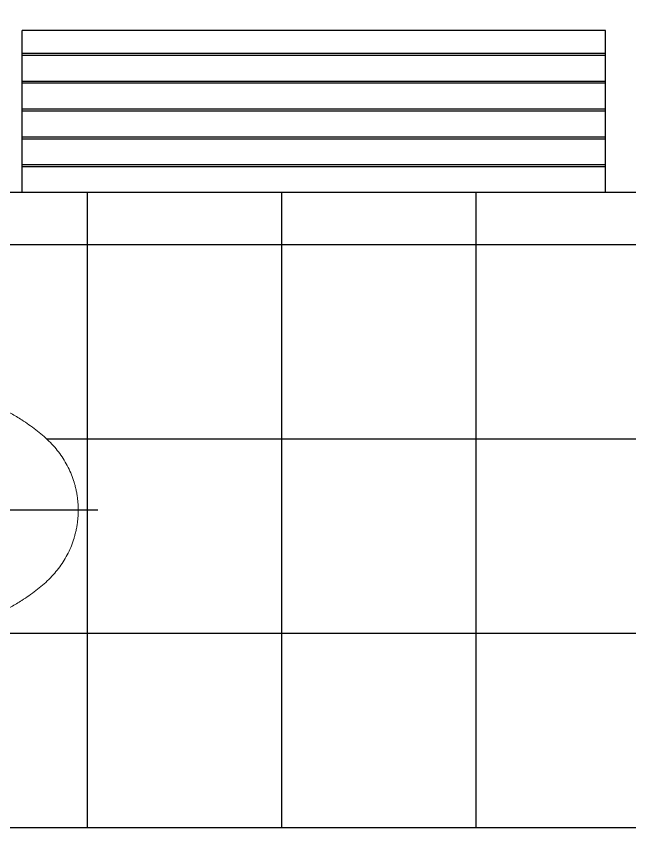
# Model space of a CAD drawing. Header units: millimetres. Extents: x 0 to 179493, y -203649 to 469211.
# Drawn here: x 145532 to 146479, y 349462 to 350714 of the extents above; entities that cross this region are included whole.
import ezdxf

# ---------------------------------------------------------------- set-up
doc = ezdxf.new("R2010")
doc.units = ezdxf.units.MM
doc.layers.add('X-평면도(기본형)$0$FUR', color=6, linetype='Continuous', true_color=0xff00ff)
doc.layers.add('X-평면도(기본형)$0$TIL', color=5, linetype='Continuous', true_color=0x0000ff)

# ---------------------------------------------------------------- blocks, each defined once
blk = doc.blocks.new('X-평면도(기본형)$0$IW990')
at = {"layer": 'X-평면도(기본형)$0$FUR', "color": 1, "ltscale": 30, "true_color": 0xff0000}
blk.add_line((237991.9, 46180.3), (238735, 46180.3), dxfattribs=at)
at = {"layer": 'X-평면도(기본형)$0$FUR', "linetype": 'Continuous', "lineweight": 15}
for points, knots in [([(238522.2, 46373.3), (238513.8, 46373.4, 0), (238497.1, 46373.6, 0), (238472.1, 46373.7, 0), (238447, 46373.7, 0), (238422.1, 46373.6, 0), (238394.4, 46373.3, 0), (238363.9, 46372.6, 0), (238330.6, 46371.2, 0), (238302.9, 46369.6, 0), (238280.7, 46368.1, 0), (238263.9, 46367, 0), (238247.2, 46365.5, 0), (238230.4, 46363.6, 0), (238213.7, 46360.9, 0), (238196.5, 46357.3, 0), (238178.8, 46352.3, 0), (238160.7, 46345.8, 0), (238143, 46338.3, 0), (238125.8, 46329.5, 0), (238111, 46320.7, 0), (238098.3, 46312.2, 0), (238087.6, 46304.4, 0), (238077.3, 46296, 0), (238067.5, 46287.1, 0), (238058.6, 46277.6, 0), (238050.6, 46267.7, 0), (238043.7, 46257.3, 0), (238037.6, 46246.4, 0), (238032.6, 46235, 0), (238029.4, 46226.6, 0), (238028.2, 46221.9, 0), (238028.1, 46221.5, 0)], [0, 0, 0, 0, 0.045045, 0.090113, 0.135167, 0.180192, 0.2252, 0.286412, 0.347638, 0.408861, 0.439659, 0.470514, 0.501361, 0.532157, 0.562894, 0.593613, 0.628106, 0.662718, 0.697369, 0.73198, 0.766473, 0.790174, 0.813941, 0.837696, 0.861396, 0.885041, 0.907276, 0.929591, 0.951906, 0.974141, 0.996378, 1, 1, 1, 1]), ([(238022.2, 46180.3), (238022.2, 46182.5, 0), (238022.3, 46186.8, 0), (238022.8, 46193.4, 0), (238023.5, 46200, 0), (238024.6, 46206.8, 0), (238025.9, 46213.4, 0), (238027.1, 46218.3, 0), (238028, 46221, 0), (238028.1, 46221.5, 0)], [0, 0, 0, 0, 0.15677, 0.311274, 0.473781, 0.636377, 0.799122, 0.962022, 1, 1, 1, 1]), ([(238022.2, 46180.3), (238022.2, 46178.1, 0), (238022.3, 46173.8, 0), (238022.8, 46167.2, 0), (238023.5, 46160.5, 0), (238024.6, 46153.8, 0), (238026, 46147.2, 0), (238027.2, 46142.2, 0), (238028, 46139.6, 0), (238028.1, 46139.1, 0)], [0, 0, 0, 0, 0.15677, 0.311274, 0.473781, 0.636377, 0.799122, 0.962022, 1, 1, 1, 1]), ([(238522.2, 45987.3), (238513.9, 45987.2, 0), (238497.2, 45986.9, 0), (238472.1, 45986.8, 0), (238447.1, 45986.8, 0), (238422.1, 45986.9, 0), (238394.4, 45987.2, 0), (238363.9, 45987.9, 0), (238330.7, 45989.3, 0), (238302.9, 45990.9, 0), (238280.7, 45992.4, 0), (238263.9, 45993.5, 0), (238247.2, 45995, 0), (238230.4, 45996.9, 0), (238213.8, 45999.5, 0), (238196.5, 46003.2, 0), (238178.8, 46008.2, 0), (238160.7, 46014.6, 0), (238143, 46022.2, 0), (238125.8, 46030.9, 0), (238111, 46039.8, 0), (238098.3, 46048.3, 0), (238087.6, 46056.1, 0), (238077.3, 46064.4, 0), (238067.5, 46073.4, 0), (238058.6, 46082.8, 0), (238050.7, 46092.8, 0), (238043.7, 46103.1, 0), (238037.6, 46114, 0), (238032.6, 46125.4, 0), (238029.4, 46133.9, 0), (238028.3, 46138.5, 0), (238028.1, 46138.9, 0)], [0, 0, 0, 0, 0.045045, 0.090113, 0.135167, 0.180192, 0.2252, 0.286412, 0.347638, 0.408861, 0.439659, 0.470514, 0.501361, 0.532157, 0.562894, 0.593613, 0.628106, 0.662718, 0.697369, 0.73198, 0.766473, 0.790174, 0.813941, 0.837696, 0.861396, 0.885041, 0.907276, 0.929591, 0.951906, 0.974141, 0.996378, 1, 1, 1, 1])]:
    blk.add_open_spline(points, degree=3, knots=knots, dxfattribs=at)

msp = doc.modelspace()

# ---------------------------------------------------------------- linework, layer by layer
at = {"layer": 'X-평면도(기본형)$0$FUR'}
for p, q in [((145541.3, 350442.4), (145541.3, 350692.4)), ((146441.3, 350692.4), (145541.3, 350692.4)), ((146441.3, 350442.4), (146441.3, 350692.4)), ((147361.4, 349462.4), (144941.3, 349462.4))]:
    msp.add_line(p, q, dxfattribs=at)
at = {"layer": 'X-평면도(기본형)$0$FUR', "color": 5, "true_color": 0x0000ff}
for p, q in [((145541.3, 350657.4), (146441.3, 350657.4)), ((145541.3, 350654.4), (146441.3, 350654.4)), ((145541.3, 350614.4), (146441.3, 350614.4)), ((145541.3, 350611.4), (146441.3, 350611.4)), ((145541.3, 350571.4), (146441.3, 350571.4)), ((145541.3, 350568.4), (146441.3, 350568.4)), ((145541.3, 350528.4), (146441.3, 350528.4)), ((145541.3, 350525.4), (146441.3, 350525.4)), ((145541.3, 350485.4), (146441.3, 350485.4)), ((145541.3, 350482.4), (146441.3, 350482.4))]:
    msp.add_line(p, q, dxfattribs=at)
at = {"layer": 'X-평면도(기본형)$0$FUR'}
msp.add_lwpolyline([(144941.3, 350442.4), (144941.3, 351642.4), (146541.3, 351642.4), (146541.3, 350442.4)], close=True, dxfattribs=at)
at = {"layer": 'X-평면도(기본형)$0$TIL'}
for p, q in [((145641.3, 350442.4), (145641.3, 349462.4)), ((145941.3, 350442.4), (145941.3, 349462.4)), ((146241.3, 350442.4), (146241.3, 349462.4)), ((144941.3, 350362.4), (147441.3, 350362.4)), ((145578.9, 350062.4), (147441.3, 350062.4)), ((145399.4, 349762.4), (147441.3, 349762.4))]:
    msp.add_line(p, q, dxfattribs=at)

# ---------------------------------------------------------------- block references
at = {"layer": 'X-평면도(기본형)$0$FUR', "xscale": -1}
msp.add_blockref('X-평면도(기본형)$0$IW990', (383650, 303772.1), dxfattribs=at)

doc.saveas('drawing.dxf')
